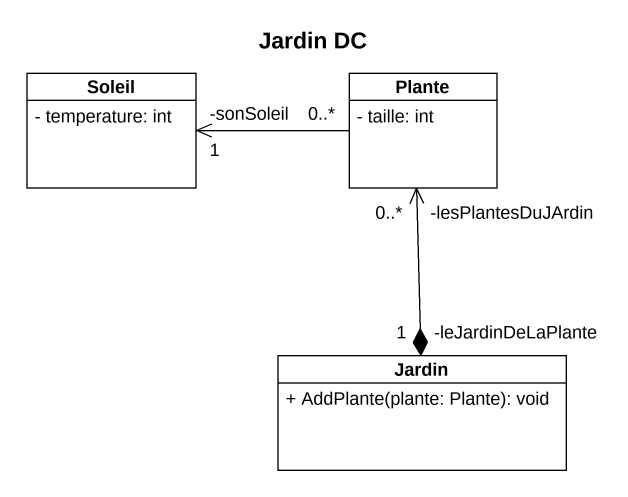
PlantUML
@startuml
title Jardin DC
hide circle
hide empty members
skinparam classAttributeIconSize 0
class Soleil {
  - temperature: int
}
class Plante {
  - taille: int
}
class Jardin {
  + AddPlante(plante: Plante): void
}
Soleil "-sonSoleil\n1" <-right- "0..*" Plante
Plante "-lesPlantesDuJArdin\n0..*" <--* "-leJardinDeLaPlante\n1" Jardin
@enduml
